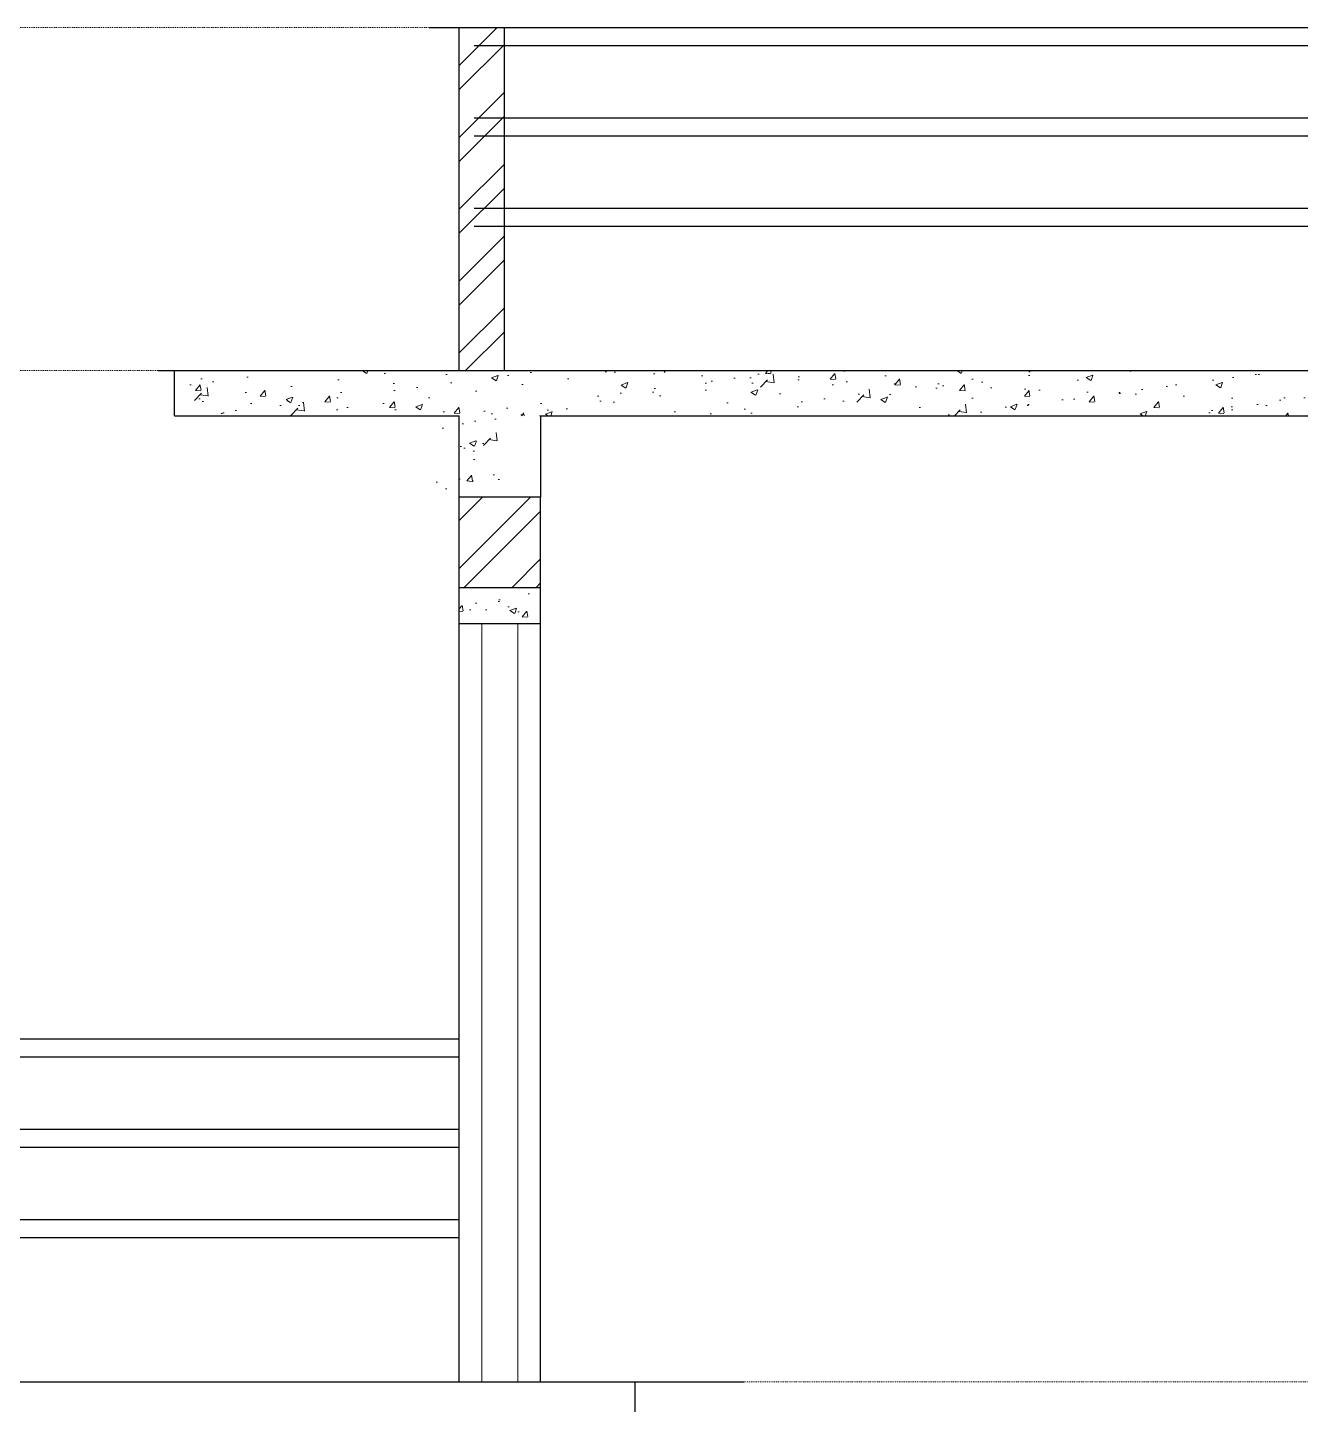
# Model space of a CAD drawing. Header units: inches. Extents: x -10117506 to -5032697, y -6529230 to -3253155.
# Drawn here: x -5044368.3 to -5044227.3, y -3258536.2 to -3258383.7 of the extents above; entities that cross this region are included whole.
import ezdxf

# ---------------------------------------------------------------- set-up
doc = ezdxf.new("R2010")
doc.units = ezdxf.units.IN
doc.header["$LTSCALE"] = 2
doc.header["$MEASUREMENT"] = 0
doc.linetypes.add('ACAD_ISO02W100', pattern=[15, 12, -3])
doc.linetypes.add('CENTER', pattern=[2, 1.25, -0.25, 0.25, -0.25])
doc.layers.get('0').update_dxf_attribs({"linetype": 'CONTINUOUS'})
for name, color, linetype, lineweight in [('Annotate-Bold.w', 187, 'CONTINUOUS', 18), ('Door-Window', 47, 'CONTINUOUS', 15), ('HATCH', 60, 'ACAD_ISO02W100', 13), ('window', 4, 'CONTINUOUS', 13)]:
    doc.layers.add(name, color=color, linetype=linetype, lineweight=lineweight)
pattern_1 = [(45, (32219.317, 644.428), (-3.977475644, 3.977475644), []), (45, (32221.9687, 644.428), (-3.977475644, 3.977475644), [])]

msp = doc.modelspace()

# ---------------------------------------------------------------- hatches: boundary and pattern name
at = {"layer": 'Door-Window', "linetype": 'ByBlock'}
h = msp.add_hatch(dxfattribs=at)
h.set_pattern_fill('AR-CONC', color=256)
h.set_pattern_definition([(50, (32215.964, 644.428), (7.172601826, -0.62752135), [0.75, -8.25]), (355, (32215.964, 644.428), (-1.387513336, 7.521921337), [0.6, -6.6]), (100.45144446, (32216.562, 644.3754), (5.785088467, 6.89439991), [0.63740192, -7.01142112]), (46.1842, (32215.964, 646.428), (10.672413307, -1.655192808), [1.125, -12.375]), (96.63563549, (32216.853, 646.29), (9.346619457, 9.741186008), [0.95610342, -10.5171376]), (351.184164, (32215.964, 646.428), (9.34661945, 9.741186003), [0.9, -9.90000001]), (21, (32216.964, 645.928), (5.969070521, -4.0261889067), [0.75, -8.25]), (326, (32216.964, 645.928), (2.433153319, 7.2515004505), [0.6, -6.6]), (71.45144474, (32217.4615, 645.592), (8.402223767, 3.225311528), [0.6374019, -7.01142112]), (37.5, (32215.964, 644.4277), (0.1215985532, 3.3289385383), [0, -6.52, 0, -6.7, 0, -6.625]), (7.5, (32215.964, 644.4277), (2.6306953744, 3.9441171188), [0, -3.82, 0, -6.37, 0, -2.525]), (327.5, (32213.734, 644.4277), (5.3382243617, -0.2255487173), [0, -2.5, 0, -7.8, 0, -10.35]), (317.5, (32212.734, 644.4277), (5.8318616934, 1.0010498233), [0, -3.25, 0, -5.18, 0, -7.35])])
h.paths.add_polyline_path([(-5044352.03, -3258421.67), (-5044352.03, -3258426.67), (-5044323.84, -3258426.67), (-5044323.84, -3258435.67), (-5044314.84, -3258435.67), (-5044314.84, -3258426.67), (-5044190.62, -3258426.67), (-5044190.62, -3258421.67)])
h = msp.add_hatch(dxfattribs=at)
h.set_pattern_fill('AR-CONC', color=256)
h.set_pattern_definition([(50, (32219.317, 644.428), (7.172601826, -0.62752135), [0.75, -8.25]), (355, (32219.317, 644.428), (-1.387513336, 7.521921337), [0.6, -6.6]), (100.45144446, (32219.915, 644.3754), (5.785088467, 6.89439991), [0.63740192, -7.01142112]), (46.1842, (32219.317, 646.428), (10.672413307, -1.655192808), [1.125, -12.375]), (96.63563549, (32220.206, 646.29), (9.346619457, 9.741186008), [0.95610342, -10.5171376]), (351.184164, (32219.317, 646.428), (9.34661945, 9.741186003), [0.9, -9.90000001]), (21, (32220.317, 645.928), (5.969070521, -4.0261889067), [0.75, -8.25]), (326, (32220.317, 645.928), (2.433153319, 7.2515004505), [0.6, -6.6]), (71.45144474, (32220.8145, 645.592), (8.402223767, 3.225311528), [0.6374019, -7.01142112]), (37.5, (32219.317, 644.4277), (0.1215985532, 3.3289385383), [0, -6.52, 0, -6.7, 0, -6.625]), (7.5, (32219.317, 644.4277), (2.6306953744, 3.9441171188), [0, -3.82, 0, -6.37, 0, -2.525]), (327.5, (32217.087, 644.4277), (5.3382243617, -0.2255487173), [0, -2.5, 0, -7.8, 0, -10.35]), (317.5, (32216.087, 644.4277), (5.8318616934, 1.0010498233), [0, -3.25, 0, -5.18, 0, -7.35])])
h.paths.add_polyline_path([(-5044320.49, -3258445.67), (-5044320.49, -3258449.67), (-5044311.49, -3258449.67), (-5044311.49, -3258445.67)])
at = {"layer": 'HATCH', "ltscale": 0.01}
h = msp.add_hatch(dxfattribs=at)
h.set_pattern_fill('ANSI32', color=256, scale=15, style=0)
h.set_pattern_definition(pattern_1)
h.paths.add_polyline_path([(-5044315.49, -3258383.67), (-5044320.49, -3258383.67), (-5044320.49, -3258421.67), (-5044315.49, -3258421.67)])
h = msp.add_hatch(dxfattribs=at)
h.set_pattern_fill('ANSI32', color=256, scale=15, style=0)
h.set_pattern_definition(pattern_1)
h.paths.add_polyline_path([(-5044311.49, -3258445.67), (-5044311.49, -3258435.67), (-5044320.49, -3258435.67), (-5044320.49, -3258445.67)])

# ---------------------------------------------------------------- linework, layer by layer
at = {"ltscale": 0.5}
for p, q in [((-5044323.84, -3258383.67), (-5044163.81, -3258383.67)), ((-5044320.49, -3258421.67), (-5044320.49, -3258383.67)), ((-5044315.49, -3258421.67), (-5044315.49, -3258383.67)), ((-5044318.84, -3258385.67), (-5044190.62, -3258385.67)), ((-5044318.84, -3258393.67), (-5044190.62, -3258393.67)), ((-5044318.84, -3258395.67), (-5044190.62, -3258395.67)), ((-5044318.84, -3258403.67), (-5044190.62, -3258403.67)), ((-5044318.84, -3258405.67), (-5044190.62, -3258405.67)), ((-5044353.84, -3258421.67), (-5044163.81, -3258421.67)), ((-5044352.03, -3258426.67), (-5044352.03, -3258421.67)), ((-5044352.03, -3258426.67), (-5044320.49, -3258426.67)), ((-5044320.49, -3258533.67), (-5044320.49, -3258426.67)), ((-5044311.49, -3258426.67), (-5044190.62, -3258426.67)), ((-5044311.49, -3258533.67), (-5044311.49, -3258435.67)), ((-5044320.49, -3258445.67), (-5044311.49, -3258445.67)), ((-5044320.49, -3258449.67), (-5044311.49, -3258449.67)), ((-5044452.84, -3258495.67), (-5044320.49, -3258495.67)), ((-5044447.84, -3258497.67), (-5044320.49, -3258497.67)), ((-5044447.84, -3258505.67), (-5044320.49, -3258505.67)), ((-5044447.84, -3258507.67), (-5044320.49, -3258507.67)), ((-5044447.84, -3258515.67), (-5044320.49, -3258515.67)), ((-5044447.84, -3258517.67), (-5044320.49, -3258517.67)), ((-5044470.84, -3258533.67), (-5044288.88, -3258533.67)), ((-5044300.99, -3258540.67), (-5044300.99, -3258533.67))]:
    msp.add_line(p, q, dxfattribs=at)
msp.add_lwpolyline([(-5044311.49, -3258426.67), (-5044311.49, -3258435.67), (-5044320.49, -3258435.67), (-5044320.49, -3258426.67)], dxfattribs=at)
at = {"layer": 'Annotate-Bold.w', "linetype": 'CENTER', "ltscale": 0.01}
for p, q in [((-5044509.38, -3258383.67), (-5044120.62, -3258383.67)), ((-5044509.38, -3258421.67), (-5044120.62, -3258421.67)), ((-5044509.38, -3258533.67), (-5044120.62, -3258533.67))]:
    msp.add_line(p, q, dxfattribs=at)
at = {"layer": 'window'}
for p, q in [((-5044317.99, -3258449.67), (-5044317.99, -3258533.67)), ((-5044313.99, -3258449.67), (-5044313.99, -3258533.67))]:
    msp.add_line(p, q, dxfattribs=at)

doc.saveas('drawing.dxf')
